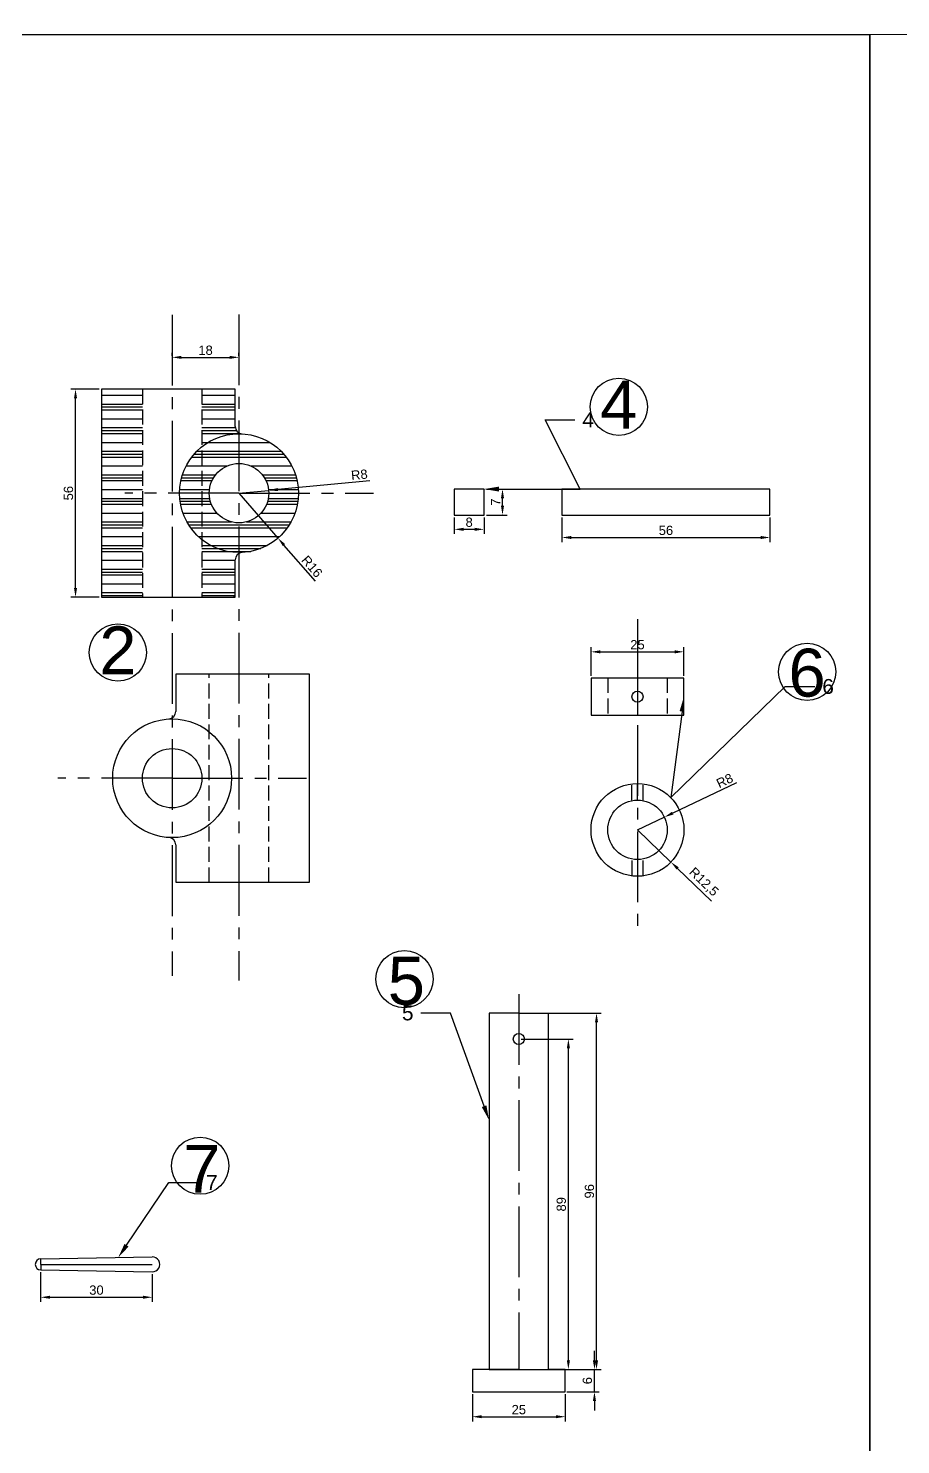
# Model space of a CAD drawing. Header units: millimetres. Extents: x 20 to 1282, y 516 to 1131.
# Drawn here: x 348.8 to 583.6, y 750 to 1131.5 of the extents above; entities that cross this region are included whole.
import ezdxf
from ezdxf import colors
from ezdxf.entities.mleader import LeaderData, LeaderLine
from ezdxf.math import Vec2, Vec3

# ---------------------------------------------------------------- set-up
doc = ezdxf.new("R2010")
doc.units = ezdxf.units.MM
for name, pattern in [('CENTER2', [28.575, 19.05, -3.175, 3.175, -3.175]), ('DASHDOT2', [12.7, 6.35, -3.175, 0, -3.175]), ('JIS_02_4.0', [5.5, 4, -1.5])]:
    doc.linetypes.add(name, pattern=pattern)
doc.layers.get('Defpoints').update_dxf_attribs({"color": 6})
for name, color, linetype in [('Layer4', 1, 'JIS_02_4.0'), ('Layer5', 6, 'DASHDOT2'), ('Layer6', 4, 'Continuous')]:
    doc.layers.add(name, color=color, linetype=linetype)
doc.styles.get("Standard").update_dxf_attribs({"font": 'arial.ttf'})
doc.dimstyles.new('ISO-25', dxfattribs={"dimtxt": 2.5, "dimasz": 2.5, "dimexe": 1.25, "dimexo": 0.625, "dimtad": 1, "dimtxsty": 'Standard', "dimcen": 2.5, "dimadec": 0, "dimazin": 0, "dimtfac": 1, "dimtmove": 0, "dimatfit": 3, "dimfxl": 1, "dimarcsym": 0})

# ---------------------------------------------------------------- blocks, each defined once
blk = doc.blocks.new('*D1')
at = {"color": 0, "linetype": 'ByBlock', "lineweight": -2, "transparency": 16777216}
for p, q in [((500.26, 957.1), (500.26, 964.81)), ((502.76, 963.56), (522.76, 963.56)), ((525.26, 957.1), (525.26, 964.81))]:
    blk.add_line(p, q, dxfattribs=at)
at = {"color": 0, "linetype": 'ByBlock', "transparency": 16777216}
for points in [[(502.76, 963.98), (502.76, 963.14), (500.26, 963.56)], [(522.76, 963.98), (522.76, 963.14), (525.26, 963.56)]]:
    blk.add_solid(points, dxfattribs=at)
at = {"layer": 'Defpoints', "color": 0, "linetype": 'ByBlock', "transparency": 16777216}
for p in [(525.26, 963.56), (500.26, 956.47), (525.26, 956.47)]:
    blk.add_point(p, dxfattribs=at)
at = {"color": 0, "linetype": 'ByBlock', "transparency": 16777216, "insert": (512.76, 965.46), "char_height": 2.5, "attachment_point": 5}
blk.add_mtext('25', dxfattribs=at)
blk = doc.blocks.new('*D2')
at = {"color": 0, "linetype": 'ByBlock', "lineweight": -2, "transparency": 16777216}
for p, q in [((463.45, 999.76), (463.45, 995.3)), ((471.45, 999.76), (471.45, 995.3)), ((465.95, 996.55), (468.95, 996.55))]:
    blk.add_line(p, q, dxfattribs=at)
at = {"color": 0, "linetype": 'ByBlock', "transparency": 16777216}
for points in [[(465.95, 996.96), (465.95, 996.13), (463.45, 996.55)], [(468.95, 996.96), (468.95, 996.13), (471.45, 996.55)]]:
    blk.add_solid(points, dxfattribs=at)
at = {"layer": 'Defpoints', "color": 0, "linetype": 'ByBlock', "transparency": 16777216}
for p in [(463.45, 1000.39), (471.45, 1000.39), (471.45, 996.55)]:
    blk.add_point(p, dxfattribs=at)
at = {"color": 0, "linetype": 'ByBlock', "transparency": 16777216, "insert": (467.45, 998.45), "char_height": 2.5, "attachment_point": 5}
blk.add_mtext('8', dxfattribs=at)
blk = doc.blocks.new('*D14')
at = {"color": 0, "linetype": 'ByBlock', "lineweight": -2, "transparency": 16777216}
for p, q in [((405.49, 1006.28), (413.45, 1007.03)), ((440.7, 1009.6), (415.94, 1007.27))]:
    blk.add_line(p, q, dxfattribs=at)
at = {"color": 0, "linetype": 'ByBlock', "transparency": 16777216}
blk.add_solid([(415.9, 1007.68), (415.98, 1006.85), (413.45, 1007.03)], dxfattribs=at)
at = {"layer": 'Defpoints', "color": 0, "linetype": 'ByBlock', "transparency": 16777216}
for p in [(413.45, 1007.03), (405.49, 1006.28)]:
    blk.add_point(p, dxfattribs=at)
at = {"color": 0, "linetype": 'ByBlock', "transparency": 16777216, "insert": (437.89, 1011.25), "char_height": 2.5, "attachment_point": 5, "rotation": 5.3851}
blk.add_mtext('R8', dxfattribs=at)
blk = doc.blocks.new('*D15')
at = {"color": 0, "linetype": 'ByBlock', "lineweight": -2, "transparency": 16777216}
for p, q in [((512.76, 915.61), (521.78, 906.95)), ((532.7, 896.45), (523.58, 905.22))]:
    blk.add_line(p, q, dxfattribs=at)
at = {"color": 0, "linetype": 'ByBlock', "transparency": 16777216}
blk.add_solid([(523.87, 905.52), (523.29, 904.92), (521.78, 906.95)], dxfattribs=at)
at = {"layer": 'Defpoints', "color": 0, "linetype": 'ByBlock', "transparency": 16777216}
for p in [(512.76, 915.61), (521.78, 906.95)]:
    blk.add_point(p, dxfattribs=at)
at = {"color": 0, "linetype": 'ByBlock', "transparency": 16777216, "insert": (530.52, 901.5), "char_height": 2.5, "attachment_point": 5, "rotation": 316.1293}
blk.add_mtext('R12,5', dxfattribs=at)
blk = doc.blocks.new('*D16')
at = {"color": 0, "linetype": 'ByBlock', "lineweight": -2, "transparency": 16777216}
for p, q in [((539.45, 928.27), (522.25, 920.11)), ((512.76, 915.61), (519.99, 919.04))]:
    blk.add_line(p, q, dxfattribs=at)
at = {"color": 0, "linetype": 'ByBlock', "transparency": 16777216}
blk.add_solid([(522.07, 920.49), (522.43, 919.74), (519.99, 919.04)], dxfattribs=at)
at = {"layer": 'Defpoints', "color": 0, "linetype": 'ByBlock', "transparency": 16777216}
for p in [(512.76, 915.61), (519.99, 919.04)]:
    blk.add_point(p, dxfattribs=at)
at = {"color": 0, "linetype": 'ByBlock', "transparency": 16777216, "insert": (536.25, 928.85), "char_height": 2.5, "attachment_point": 5, "rotation": 25.3663}
blk.add_mtext('R8', dxfattribs=at)
blk = doc.blocks.new('*D21')
at = {"color": 0, "linetype": 'ByBlock', "lineweight": -2, "transparency": 16777216}
for p, q in [((387.49, 1043.3), (387.49, 1044.11)), ((389.99, 1042.86), (402.99, 1042.86)), ((405.49, 1043.3), (405.49, 1044.11))]:
    blk.add_line(p, q, dxfattribs=at)
at = {"color": 0, "linetype": 'ByBlock', "transparency": 16777216}
for points in [[(389.99, 1043.27), (389.99, 1042.44), (387.49, 1042.86)], [(402.99, 1043.27), (402.99, 1042.44), (405.49, 1042.86)]]:
    blk.add_solid(points, dxfattribs=at)
at = {"layer": 'Defpoints', "color": 0, "linetype": 'ByBlock', "transparency": 16777216}
for p in [(387.49, 1042.67), (405.49, 1042.86), (405.49, 1042.67)]:
    blk.add_point(p, dxfattribs=at)
at = {"color": 0, "linetype": 'ByBlock', "transparency": 16777216, "insert": (396.49, 1044.76), "char_height": 2.5, "attachment_point": 5}
blk.add_mtext('18', dxfattribs=at)
blk = doc.blocks.new('*D22')
at = {"color": 0, "linetype": 'ByBlock', "lineweight": -2, "transparency": 16777216}
for p, q in [((367.86, 1034.28), (360.24, 1034.28)), ((361.49, 980.78), (361.49, 1031.78)), ((367.86, 978.28), (360.24, 978.28))]:
    blk.add_line(p, q, dxfattribs=at)
at = {"color": 0, "linetype": 'ByBlock', "transparency": 16777216}
for points in [[(361.07, 1031.78), (361.91, 1031.78), (361.49, 1034.28)], [(361.07, 980.78), (361.91, 980.78), (361.49, 978.28)]]:
    blk.add_solid(points, dxfattribs=at)
at = {"layer": 'Defpoints', "color": 0, "linetype": 'ByBlock', "transparency": 16777216}
for p in [(361.49, 1034.28), (368.49, 1034.28), (368.49, 978.28)]:
    blk.add_point(p, dxfattribs=at)
at = {"color": 0, "linetype": 'ByBlock', "transparency": 16777216, "insert": (359.59, 1006.28), "char_height": 2.5, "attachment_point": 5, "rotation": 90}
blk.add_mtext('56', dxfattribs=at)
blk = doc.blocks.new('*D23')
at = {"color": 0, "linetype": 'ByBlock', "lineweight": -2, "transparency": 16777216}
for p, q in [((468.32, 763.66), (468.32, 756.32)), ((493.32, 763.66), (493.32, 756.32)), ((470.82, 757.57), (490.82, 757.57))]:
    blk.add_line(p, q, dxfattribs=at)
at = {"color": 0, "linetype": 'ByBlock', "transparency": 16777216}
for points in [[(470.82, 757.99), (470.82, 757.16), (468.32, 757.57)], [(490.82, 757.99), (490.82, 757.16), (493.32, 757.57)]]:
    blk.add_solid(points, dxfattribs=at)
at = {"layer": 'Defpoints', "color": 0, "linetype": 'ByBlock', "transparency": 16777216}
for p in [(468.32, 764.28), (493.32, 764.28), (493.32, 757.57)]:
    blk.add_point(p, dxfattribs=at)
at = {"color": 0, "linetype": 'ByBlock', "transparency": 16777216, "insert": (480.82, 759.47), "char_height": 2.5, "attachment_point": 5}
blk.add_mtext('25', dxfattribs=at)
blk = doc.blocks.new('*D24')
at = {"color": 0, "linetype": 'ByBlock', "lineweight": -2, "transparency": 16777216}
for p, q in [((501.18, 772.78), (501.18, 775.28)), ((493.73, 770.28), (502.43, 770.28)), ((501.18, 764.28), (501.18, 770.28)), ((493.73, 764.28), (502.43, 764.28)), ((501.18, 761.78), (501.18, 759.28))]:
    blk.add_line(p, q, dxfattribs=at)
at = {"color": 0, "linetype": 'ByBlock', "transparency": 16777216}
for points in [[(500.76, 772.78), (501.6, 772.78), (501.18, 770.28)], [(500.76, 761.78), (501.6, 761.78), (501.18, 764.28)]]:
    blk.add_solid(points, dxfattribs=at)
at = {"layer": 'Defpoints', "color": 0, "linetype": 'ByBlock', "transparency": 16777216}
for p in [(493.1, 770.28), (501.18, 770.28), (493.1, 764.28)]:
    blk.add_point(p, dxfattribs=at)
at = {"color": 0, "linetype": 'ByBlock', "transparency": 16777216, "insert": (499.28, 767.28), "char_height": 2.5, "attachment_point": 5, "rotation": 90}
blk.add_mtext('6', dxfattribs=at)
blk = doc.blocks.new('*D25')
at = {"color": 0, "linetype": 'ByBlock', "lineweight": -2, "transparency": 16777216}
for p, q in [((481.44, 859.28), (495.41, 859.28)), ((494.16, 772.78), (494.16, 856.78)), ((481.44, 770.28), (495.41, 770.28))]:
    blk.add_line(p, q, dxfattribs=at)
at = {"color": 0, "linetype": 'ByBlock', "transparency": 16777216}
for points in [[(493.74, 856.78), (494.58, 856.78), (494.16, 859.28)], [(493.74, 772.78), (494.58, 772.78), (494.16, 770.28)]]:
    blk.add_solid(points, dxfattribs=at)
at = {"layer": 'Defpoints', "color": 0, "linetype": 'ByBlock', "transparency": 16777216}
for p in [(480.82, 859.28), (494.16, 859.28), (480.82, 770.28)]:
    blk.add_point(p, dxfattribs=at)
at = {"color": 0, "linetype": 'ByBlock', "transparency": 16777216, "insert": (492.26, 814.78), "char_height": 2.5, "attachment_point": 5, "rotation": 90}
blk.add_mtext('89', dxfattribs=at)
blk = doc.blocks.new('*D26')
at = {"layer": 'Defpoints', "color": 0, "linetype": 'ByBlock', "transparency": 16777216}
for p in [(480.82, 866.28), (501.74, 866.28), (480.82, 770.28)]:
    blk.add_point(p, dxfattribs=at)
at = {"layer": 'Layer6', "color": 0, "linetype": 'ByBlock', "lineweight": -2, "transparency": 16777216}
for p, q in [((481.44, 866.28), (502.99, 866.28)), ((501.74, 772.78), (501.74, 863.78)), ((481.44, 770.28), (502.99, 770.28))]:
    blk.add_line(p, q, dxfattribs=at)
at = {"layer": 'Layer6', "color": 0, "linetype": 'ByBlock', "transparency": 16777216}
for points in [[(501.32, 863.78), (502.15, 863.78), (501.74, 866.28)], [(501.32, 772.78), (502.15, 772.78), (501.74, 770.28)]]:
    blk.add_solid(points, dxfattribs=at)
at = {"layer": 'Layer6', "color": 0, "linetype": 'ByBlock', "transparency": 16777216, "insert": (499.83, 818.28), "char_height": 2.5, "attachment_point": 5, "rotation": 90}
blk.add_mtext('96', dxfattribs=at)
blk = doc.blocks.new('*D27')
at = {"color": 0, "linetype": 'ByBlock', "lineweight": -2, "transparency": 16777216}
for p, q in [((472.08, 1007.39), (477.68, 1007.39)), ((476.43, 1002.89), (476.43, 1004.89)), ((472.08, 1000.39), (477.68, 1000.39))]:
    blk.add_line(p, q, dxfattribs=at)
at = {"color": 0, "linetype": 'ByBlock', "transparency": 16777216}
for points in [[(476.01, 1004.89), (476.84, 1004.89), (476.43, 1007.39)], [(476.01, 1002.89), (476.84, 1002.89), (476.43, 1000.39)]]:
    blk.add_solid(points, dxfattribs=at)
at = {"layer": 'Defpoints', "color": 0, "linetype": 'ByBlock', "transparency": 16777216}
for p in [(471.45, 1007.39), (476.43, 1007.39), (471.45, 1000.39)]:
    blk.add_point(p, dxfattribs=at)
at = {"color": 0, "linetype": 'ByBlock', "transparency": 16777216, "insert": (474.55, 1003.89), "char_height": 2.5, "attachment_point": 5, "rotation": 90}
blk.add_mtext('7', dxfattribs=at)
blk = doc.blocks.new('*D28')
at = {"color": 0, "linetype": 'ByBlock', "lineweight": -2, "transparency": 16777216}
for p, q in [((492.42, 999.76), (492.42, 993.09)), ((548.42, 999.76), (548.42, 993.09)), ((494.92, 994.34), (545.92, 994.34))]:
    blk.add_line(p, q, dxfattribs=at)
at = {"color": 0, "linetype": 'ByBlock', "transparency": 16777216}
for points in [[(494.92, 994.76), (494.92, 993.93), (492.42, 994.34)], [(545.92, 994.76), (545.92, 993.93), (548.42, 994.34)]]:
    blk.add_solid(points, dxfattribs=at)
at = {"layer": 'Defpoints', "color": 0, "linetype": 'ByBlock', "transparency": 16777216}
for p in [(492.42, 1000.39), (548.42, 1000.39), (548.42, 994.34)]:
    blk.add_point(p, dxfattribs=at)
at = {"color": 0, "linetype": 'ByBlock', "transparency": 16777216, "insert": (520.42, 996.25), "char_height": 2.5, "attachment_point": 5}
blk.add_mtext('56', dxfattribs=at)
blk = doc.blocks.new('*D29')
at = {"color": 0, "linetype": 'ByBlock', "lineweight": -2, "transparency": 16777216}
for p, q in [((352.1, 796.46), (352.1, 788.49)), ((382.15, 795.96), (382.15, 788.49)), ((354.6, 789.74), (379.65, 789.74))]:
    blk.add_line(p, q, dxfattribs=at)
at = {"color": 0, "linetype": 'ByBlock', "transparency": 16777216}
for points in [[(354.6, 790.16), (354.6, 789.33), (352.1, 789.74)], [(379.65, 790.16), (379.65, 789.33), (382.15, 789.74)]]:
    blk.add_solid(points, dxfattribs=at)
at = {"layer": 'Defpoints', "color": 0, "linetype": 'ByBlock', "transparency": 16777216}
for p in [(352.1, 797.09), (382.15, 796.59), (382.15, 789.74)]:
    blk.add_point(p, dxfattribs=at)
at = {"color": 0, "linetype": 'ByBlock', "transparency": 16777216, "insert": (367.12, 791.65), "char_height": 2.5, "attachment_point": 5}
blk.add_mtext('30', dxfattribs=at)

msp = doc.modelspace()

# ---------------------------------------------------------------- hatches: boundary and pattern name
at = {"true_color": 0xf26722}
h = msp.add_hatch(dxfattribs=at)
h.set_pattern_fill('PLASTI', color=30)
h.paths.add_polyline_path([(379.489, 1034.284), (368.489, 1034.284), (368.489, 978.284), (379.489, 978.284)])
h.paths.add_polyline_path([(404.489, 1034.284), (395.489, 1034.284), (395.489, 1018.774, -0.1704041), (405.489, 1022.284), (405.489, 1022.524, -0.2679492), (404.489, 1024.256)])
h.paths.add_polyline_path([(405.489, 1022.284, 0.1704041), (395.489, 1018.774), (395.489, 1006.284), (397.489, 1006.284, -0.4142136), (405.489, 1014.284)])
h.paths.add_polyline_path([(395.489, 1018.774, 0.2277351), (389.489, 1006.284), (395.489, 1006.284)])
h.paths.add_polyline_path([(395.489, 1006.284), (389.489, 1006.284, 0.2277351), (395.489, 993.794)])
h.paths.add_polyline_path([(397.489, 1006.284), (395.489, 1006.284), (395.489, 993.794, 0.1704041), (405.489, 990.284), (405.489, 998.284, -0.4142136)])
h.paths.add_polyline_path([(410.73, 1000.239, -0.1804746), (405.489, 998.284), (405.489, 990.284, 0.1804746), (415.97, 994.194)])
h.paths.add_polyline_path([(421.489, 1006.284), (413.489, 1006.284, -0.2174811), (410.73, 1000.239), (415.97, 994.194, 0.2174811)])
h.paths.add_polyline_path([(405.489, 1022.284), (405.489, 1014.284, -0.4142136), (413.489, 1006.284), (421.489, 1006.284, 0.4142136)])
h.paths.add_polyline_path([(404.489, 988.312, -0.2679492), (405.489, 990.044), (405.489, 990.284, -0.1704041), (395.489, 993.794), (395.489, 978.284), (404.01, 978.284), (404.489, 978.763)])
h.paths.add_polyline_path([(721.801, 1027.1), (711.801, 1027.1), (711.801, 1014.1), (721.801, 1014.1)])
h.paths.add_polyline_path([(721.801, 984.1), (711.801, 984.1), (711.801, 971.1), (721.801, 971.1)])
h.paths.add_polyline_path([(721.801, 998.984), (711.801, 998.959), (711.801, 984.1), (721.801, 984.1)])
h.paths.add_polyline_path([(721.801, 1012.1), (711.801, 1012.1), (711.801, 998.959), (721.801, 998.984)])
h.paths.add_polyline_path([(721.801, 1014.1), (711.801, 1014.1), (711.801, 1012.1), (721.801, 1012.1)])
h.paths.add_polyline_path([(747.801, 1027.1), (737.801, 1027.1), (737.801, 1015.804, -0.0181594), (739.042, 1016.558), (747.801, 1020.042)])
h.paths.add_polyline_path([(747.801, 978.159), (739.042, 981.643, -0.0181594), (737.801, 982.397), (737.801, 971.1), (747.801, 971.1)])
h = msp.add_hatch(dxfattribs=at)
h.set_pattern_fill('ANSI35', color=30)
h.paths.add_polyline_path([(270.278, 934.149), (232.278, 934.149), (232.278, 920.649), (270.278, 920.649)])
h.paths.add_polyline_path([(286.278, 934.149), (270.278, 934.149), (270.278, 920.649), (286.278, 920.649)])
h.paths.add_polyline_path([(270.278, 890.649), (232.278, 890.649), (232.278, 877.149), (270.278, 877.149)])
h.paths.add_polyline_path([(286.278, 890.649), (270.278, 890.649), (270.278, 877.149), (286.278, 877.149)])
h.paths.add_polyline_path([(304.278, 926.989), (286.278, 934.149), (286.278, 920.649), (286.278, 905.649), (296.278, 905.649, -0.4142136), (304.278, 913.649)])
h.paths.add_polyline_path([(314.037, 923.107), (304.278, 926.989), (304.278, 913.649, -0.4142136), (312.278, 905.649), (324.278, 905.649, 0.2716675)])
h.paths.add_polyline_path([(324.278, 905.649), (312.278, 905.649, -0.4142136), (304.278, 897.649), (304.278, 884.31), (314.037, 888.192, 0.2716675)])
h.paths.add_polyline_path([(304.278, 897.649, -0.4142136), (296.278, 905.649), (286.278, 905.649), (286.278, 877.149), (304.278, 884.31)])
h.paths.add_polyline_path([(676.801, 884.96), (638.801, 884.96), (638.801, 871.46), (676.801, 871.46)])
h.paths.add_polyline_path([(692.801, 884.96), (676.801, 884.96), (676.801, 871.46), (692.801, 871.46)])
h.paths.add_polyline_path([(711.801, 877.402), (692.801, 884.96), (692.801, 871.46), (705.233, 871.46, -0.0751), (709.912, 872.436, 0.3980255), (711.801, 874.432)])
h.paths.add_polyline_path([(701.473, 869.46), (692.801, 869.46), (692.801, 856.46), (694.801, 856.46, -0.2416526)])
h.paths.add_polyline_path([(711.801, 877.402), (711.801, 874.432, -0.3980255), (709.912, 872.436, -0.1031145), (716.369, 871.46), (721.801, 871.46), (721.801, 873.164, 0.0181594), (720.56, 873.918)])
h.paths.add_polyline_path([(676.801, 841.46), (638.801, 841.46), (638.801, 827.96), (676.801, 827.96)])
h.paths.add_polyline_path([(692.801, 841.46), (676.801, 841.46), (676.801, 827.96), (692.801, 827.96)])
h.paths.add_polyline_path([(711.801, 838.488, 0.3980255), (709.912, 840.485, -0.0751), (705.233, 841.46), (692.801, 841.46), (692.801, 827.96), (711.801, 835.519)])
h.paths.add_polyline_path([(694.801, 856.46), (692.801, 856.46), (692.801, 841.46), (705.233, 841.46, -0.3135529)])
h.paths.add_polyline_path([(721.801, 841.46), (716.369, 841.46, -0.1031145), (709.912, 840.485, -0.3980255), (711.801, 838.488), (711.801, 835.519), (720.56, 839.003, 0.0181594), (721.801, 839.757)])
h.paths.add_polyline_path([(729.801, 850.215), (729.801, 856.46), (726.801, 856.46, -0.2060321), (721.801, 844.841), (721.801, 841.46), (724.029, 841.46, 0.1334085)])
h.paths.add_polyline_path([(725.999, 869.46), (721.801, 869.46), (721.801, 868.079, -0.2060321), (726.801, 856.46), (729.801, 856.46), (729.801, 862.705, 0.0978162)])
h.paths.add_polyline_path([(718.801, 856.46), (721.801, 856.46), (721.801, 868.079, 0.0339311), (720.128, 869.46), (701.473, 869.46, 0.2416526), (694.801, 856.46), (702.801, 856.46, -1)])
h.paths.add_polyline_path([(702.801, 856.46), (694.801, 856.46, 0.3135529), (705.233, 841.46), (716.369, 841.46, 0.1009962), (721.801, 844.841), (721.801, 856.46), (718.801, 856.46, -1)])
h.paths.add_polyline_path([(726.801, 856.46), (721.801, 856.46), (721.801, 844.841, 0.2060321)], flags=17)
h.paths.add_polyline_path([(721.801, 868.079), (721.801, 856.46), (726.801, 856.46, 0.2060321)], flags=17)

# ---------------------------------------------------------------- linework, layer by layer
at = {"color": 80, "linetype": 'CENTER2'}
for p, q in [((387.489, 1054.329), (387.489, 876.303)), ((405.489, 1054.426), (405.489, 875.048)), ((512.765, 972.359), (512.765, 887.907)), ((480.818, 871.377), (480.818, 770.28))]:
    msp.add_line(p, q, dxfattribs=at)
at = {"color": 3, "linetype": 'CENTER2'}
for p, q in [((405.489, 1006.284), (374.766, 1006.284)), ((405.489, 1006.284), (441.706, 1006.284)), ((387.489, 929.517), (356.766, 929.517)), ((387.489, 929.517), (423.706, 929.517))]:
    msp.add_line(p, q, dxfattribs=at)
at = {"color": 5, "linetype": 'ByBlock'}
for p, q in [((405.489, 1006.284), (415.97, 994.194)), ((426.066, 982.548), (417.607, 992.305))]:
    msp.add_line(p, q, dxfattribs=at)
at = {"color": 30, "linetype": 'Continuous', "true_color": 0xf26722}
for p, q in [((379.079, 984.784), (379.079, 984.784)), ((404.01, 978.284), (404.489, 978.763))]:
    msp.add_line(p, q, dxfattribs=at)
at = {"color": 4, "linetype": 'ByBlock'}
msp.add_line((480.818, 866.28), (488.818, 866.28), dxfattribs=at)
at = {"color": 2, "linetype": 'ByBlock'}
for p, q in [((352.149, 800.088), (382.149, 800.588)), ((352.149, 798.588), (352.149, 800.088)), ((352.149, 798.588), (382.149, 798.588)), ((352.149, 798.588), (352.149, 797.088)), ((352.149, 797.088), (382.149, 796.588))]:
    msp.add_line(p, q, dxfattribs=at)
at = {"linetype": 'ByBlock'}
for p in [(472.818, 770.28), (493.318, 770.28)]:
    msp.add_line(p, (488.818, 770.28), dxfattribs=at)
at = {"color": 4}
for points in [[(20.017, 1129.777), (575.304, 1129.777), (575.304, 516.373), (20.017, 516.373)], [(575.304, 1129.777), (1280.01, 1131.466), (1281.762, 516.373), (575.304, 516.373)]]:
    msp.add_lwpolyline(points, close=True, dxfattribs=at)
for centre in [(507.742, 1029.517), (372.898, 963.375), (558.428, 958.178), (450.019, 875.433), (395.043, 825.171)]:
    msp.add_circle(centre, 7.705, dxfattribs=at)
at = {"linetype": 'ByBlock'}
for centre in [(512.765, 951.472), (480.818, 859.28)]:
    msp.add_circle(centre, 1.5, dxfattribs=at)
at = {"color": 2, "linetype": 'ByBlock'}
msp.add_arc((352.149, 798.588), 1.5, 90, 270, dxfattribs=at)
at = {"color": 2}
msp.add_arc((382.149, 798.588), 2, 268.09032, 91.90968, dxfattribs=at)
at = {"color": 5, "linetype": 'ByBlock'}
msp.add_solid([(417.922, 992.578), (417.292, 992.032), (415.97, 994.194)], dxfattribs=at)
at = {"layer": 'Layer4', "linetype": 'ByBlock'}
for p, q in [((404.489, 1034.284), (368.489, 1034.284)), ((368.489, 1034.284), (368.489, 978.284)), ((404.489, 1024.256), (404.489, 1034.284)), ((471.453, 1007.387), (463.453, 1007.387)), ((463.453, 1007.387), (463.453, 1000.387)), ((471.453, 1000.387), (471.453, 1007.387)), ((548.418, 1007.387), (492.418, 1007.387)), ((492.418, 1007.387), (492.418, 1000.387)), ((548.418, 1000.387), (548.418, 1007.387)), ((463.453, 1000.387), (471.453, 1000.387)), ((492.418, 1000.387), (548.418, 1000.387)), ((404.489, 978.284), (404.489, 988.312)), ((368.489, 978.284), (404.489, 978.284)), ((388.489, 957.517), (388.489, 947.489)), ((424.489, 957.517), (388.489, 957.517)), ((424.489, 901.517), (424.489, 957.517)), ((388.489, 911.545), (388.489, 901.517)), ((388.489, 901.517), (424.489, 901.517))]:
    msp.add_line(p, q, dxfattribs=at)
at = {"layer": 'Layer4', "color": 0, "linetype": 'JIS_02_4.0'}
for p, q in [((379.489, 1034.284), (379.489, 978.284)), ((395.489, 1034.284), (395.489, 978.284)), ((397.489, 901.517), (397.489, 957.517)), ((413.489, 901.517), (413.489, 957.517))]:
    msp.add_line(p, q, dxfattribs=at)
at = {"layer": 'Layer4', "linetype": 'ByBlock'}
for centre, radius in [((405.489, 1006.284), 16), ((405.489, 1006.284), 8), ((387.489, 929.517), 16), ((387.489, 929.517), 8)]:
    msp.add_circle(centre, radius, dxfattribs=at)
for centre, start, end in [((406.489, 1024.256), 180, 266.81526), ((406.489, 988.312), 93.18474, 180), ((386.489, 947.489), 273.18474, 0), ((386.489, 911.545), 0, 86.81526)]:
    msp.add_arc(centre, 2, start, end, dxfattribs=at)
at = {"layer": 'Layer5', "linetype": 'ByBlock'}
for p, q in [((500.265, 956.472), (500.265, 946.472)), ((525.265, 956.472), (500.265, 956.472)), ((512.765, 956.472), (512.765, 946.472)), ((525.265, 946.472), (525.265, 956.472)), ((500.265, 946.472), (525.265, 946.472)), ((512.765, 923.613), (512.765, 928.113))]:
    msp.add_line(p, q, dxfattribs=at)
at = {"layer": 'Layer5', "color": 7, "linetype": 'JIS_02_4.0', "true_color": 0xffffff}
for p, q in [((504.765, 956.472), (504.765, 946.472)), ((520.765, 956.472), (520.765, 946.472)), ((511.265, 923.613), (511.265, 928.113)), ((514.265, 923.613), (514.265, 928.113)), ((511.32, 903.335), (511.32, 907.835)), ((514.32, 903.335), (514.32, 907.835))]:
    msp.add_line(p, q, dxfattribs=at)
at = {"layer": 'Layer5', "linetype": 'ByBlock'}
for radius in [12.5, 8]:
    msp.add_circle((512.765, 915.613), radius, dxfattribs=at)
at = {"layer": 'Layer6', "linetype": 'ByBlock'}
for p, q in [((480.818, 866.28), (472.818, 866.28)), ((488.818, 770.28), (488.818, 866.28)), ((480.818, 770.28), (468.318, 770.28)), ((468.318, 770.28), (468.318, 764.28)), ((493.318, 764.28), (493.318, 770.28)), ((468.318, 764.28), (493.318, 764.28))]:
    msp.add_line(p, q, dxfattribs=at)
at = {"layer": 'Layer6', "color": 4, "linetype": 'ByBlock'}
msp.add_line((472.818, 866.28), (472.818, 770.28), dxfattribs=at)

# ---------------------------------------------------------------- texts
at = {"color": 4}
for s, p in [('4', (502.701, 1023.69)), ('2', (367.892, 957.517)), ('6', (553.405, 951.499)), ('5', (445.525, 868.533)), ('7', (390.505, 817.891))]:
    msp.add_text(s, height=12.894, dxfattribs=at).set_placement(p)
at = {"color": 5, "linetype": 'ByBlock', "insert": (425.137, 986.522), "char_height": 2.5, "attachment_point": 5, "rotation": 310.92125}
msp.add_mtext('R16', dxfattribs=at)

# ---------------------------------------------------------------- dimensions: what is measured, and where the dimension line sits
at = {"color": 5, "linetype": 'ByBlock'}
for base, p1, p2, picture, middle in [((405.489, 1042.857), (387.489, 1042.67), (405.489, 1042.67), '*D21', (396.489, 1044.759)), ((471.453, 996.547), (463.453, 1000.387), (471.453, 1000.387), '*D2', (467.453, 998.448)), ((548.418, 994.345), (492.418, 1000.387), (548.418, 1000.387), '*D28', (520.418, 996.246)), ((525.265, 963.56), (500.265, 956.472), (525.265, 956.472), '*D1', (512.765, 965.462)), ((493.318, 757.573), (468.318, 764.28), (493.318, 764.28), '*D23', (480.818, 759.474))]:
    dim = msp.add_linear_dim(base=base, p1=p1, p2=p2, dimstyle='ISO-25', dxfattribs=at)
    dim.commit()
    dim.dimension.update_dxf_attribs({"geometry": picture, "text_midpoint": middle})
for base, p1, p2, picture, middle in [((361.489, 1034.284), (368.489, 978.284), (368.489, 1034.284), '*D22', (359.588, 1006.284)), ((476.427, 1007.387), (471.453, 1000.387), (471.453, 1007.387), '*D27', (474.552, 1003.887)), ((494.161, 859.28), (480.818, 770.28), (480.818, 859.28), '*D25', (492.259, 814.78)), ((501.18, 770.28), (493.105, 764.28), (493.105, 770.28), '*D24', (499.279, 767.28))]:
    dim = msp.add_linear_dim(base=base, p1=p1, p2=p2, angle=90, dimstyle='ISO-25', dxfattribs=at)
    dim.commit()
    dim.dimension.update_dxf_attribs({"geometry": picture, "text_midpoint": middle})
for center, mpoint, picture, middle in [((405.489, 1006.284), (413.454, 1007.035), '*D14', (438.073, 1009.355)), ((512.765, 915.613), (519.993, 919.041), '*D16', (537.064, 927.134))]:
    dim = msp.add_radius_dim(center=center, mpoint=mpoint, dimstyle='ISO-25', dxfattribs=at)
    dim.commit()
    dim.dimension.update_dxf_attribs({"geometry": picture, "text_midpoint": middle, "dimtype": 164})
dim = msp.add_radius_dim(center=(512.765, 915.613), mpoint=(521.776, 906.951), dimstyle='ISO-25', dxfattribs=at)
dim.commit()
dim.dimension.update_dxf_attribs({"geometry": '*D15', "text_midpoint": (530.515, 901.5)})
dim = msp.add_linear_dim(base=(382.149, 789.745), p1=(352.099, 797.088), p2=(382.149, 796.588), text='30', dimstyle='ISO-25', dxfattribs=at)
dim.commit()
dim.dimension.update_dxf_attribs({"geometry": '*D29', "text_midpoint": (367.124, 791.647)})
at = {"layer": 'Layer6', "color": 5, "linetype": 'ByBlock'}
dim = msp.add_linear_dim(base=(501.736, 866.28), p1=(480.818, 770.28), p2=(480.818, 866.28), angle=90, dimstyle='ISO-25', dxfattribs=at)
dim.commit()
dim.dimension.update_dxf_attribs({"geometry": '*D26', "text_midpoint": (499.835, 818.28)})

# ---------------------------------------------------------------- leaders
at = {"color": 4, "linetype": 'ByBlock'}
ml = msp.add_multileader_mtext('Standard', dxfattribs=at)
ml.set_content('4', color=4)
ml.set_leader_properties()
ml.build(insert=Vec2(0, 0))
ctx = ml.context
ctx.base_point, ctx.plane_origin = Vec3(495.921, 1026.038), Vec3(471.453, 1007.387)
notes = []
notes.append((ctx, [(0, (1, 1, 0), (487.921, 1026.038), (1, 0), 8, [(1, [(471.453, 1007.387), (497.353, 1007.387)], 0, [])])]))
ctx.mtext.insert, ctx.mtext.flow_direction = Vec3(497.921, 1028.038), 5
ml = msp.add_multileader_mtext('Standard', dxfattribs=at)
ml.set_content('6', color=4)
ml.set_leader_properties()
ml.build(insert=Vec2(0, 0))
ctx = ml.context
ctx.base_point, ctx.plane_origin = Vec3(560.529, 954.195), Vec3(525.265, 951.472)
notes.append((ctx, [(0, (1, 1, 0), (552.529, 954.195), (1, 0), 8, [(1, [(525.265, 951.472), (521.736, 924.318)], 0, [])])]))
ctx.mtext.insert, ctx.mtext.flow_direction = Vec3(562.529, 956.229), 5
ml = msp.add_multileader_mtext('Standard', dxfattribs=at)
ml.set_content('5', color=4)
ml.set_leader_properties()
ml.build(insert=Vec2(0, 0))
ctx = ml.context
ctx.base_point, ctx.plane_origin = Vec3(447.818, 866.28), Vec3(472.818, 837.438)
ctx.text_align_type = 2
notes.append((ctx, [(0, (1, 1, 0), (462.47, 866.28), (-1, 0), 8, [(0, [(472.818, 837.438)], 0, [])])]))
ctx.mtext.insert, ctx.mtext.alignment, ctx.mtext.flow_direction = Vec3(452.47, 868.314), 3, 5
ml = msp.add_multileader_mtext('Standard', dxfattribs=at)
ml.set_content('7', color=4)
ml.set_leader_properties()
ml.build(insert=Vec2(0, 0))
ctx = ml.context
ctx.base_point, ctx.plane_origin = Vec3(394.637, 820.621), Vec3(372.98, 800.435)
notes.append((ctx, [(0, (1, 1, 0), (386.637, 820.621), (1, 0), 8, [(0, [(372.98, 800.435)], 0, [])])]))
ctx.mtext.insert, ctx.mtext.flow_direction = Vec3(396.637, 822.621), 5
for ctx, leaders in notes:
    for number, flags, end, landing, length, lines in leaders:
        leader = LeaderData()
        leader.index, (leader.has_last_leader_line, leader.has_dogleg_vector, leader.attachment_direction) = number, flags
        leader.last_leader_point, leader.dogleg_vector, leader.dogleg_length = Vec3(end), Vec3(landing), length
        for number, points, colour, breaks in lines:
            line = LeaderLine()
            line.index, line.vertices, line.color, line.breaks = number, Vec3.list(points), colors.encode_raw_color(colour), breaks
            leader.lines.append(line)
        ctx.leaders.append(leader)

doc.saveas('drawing.dxf')
